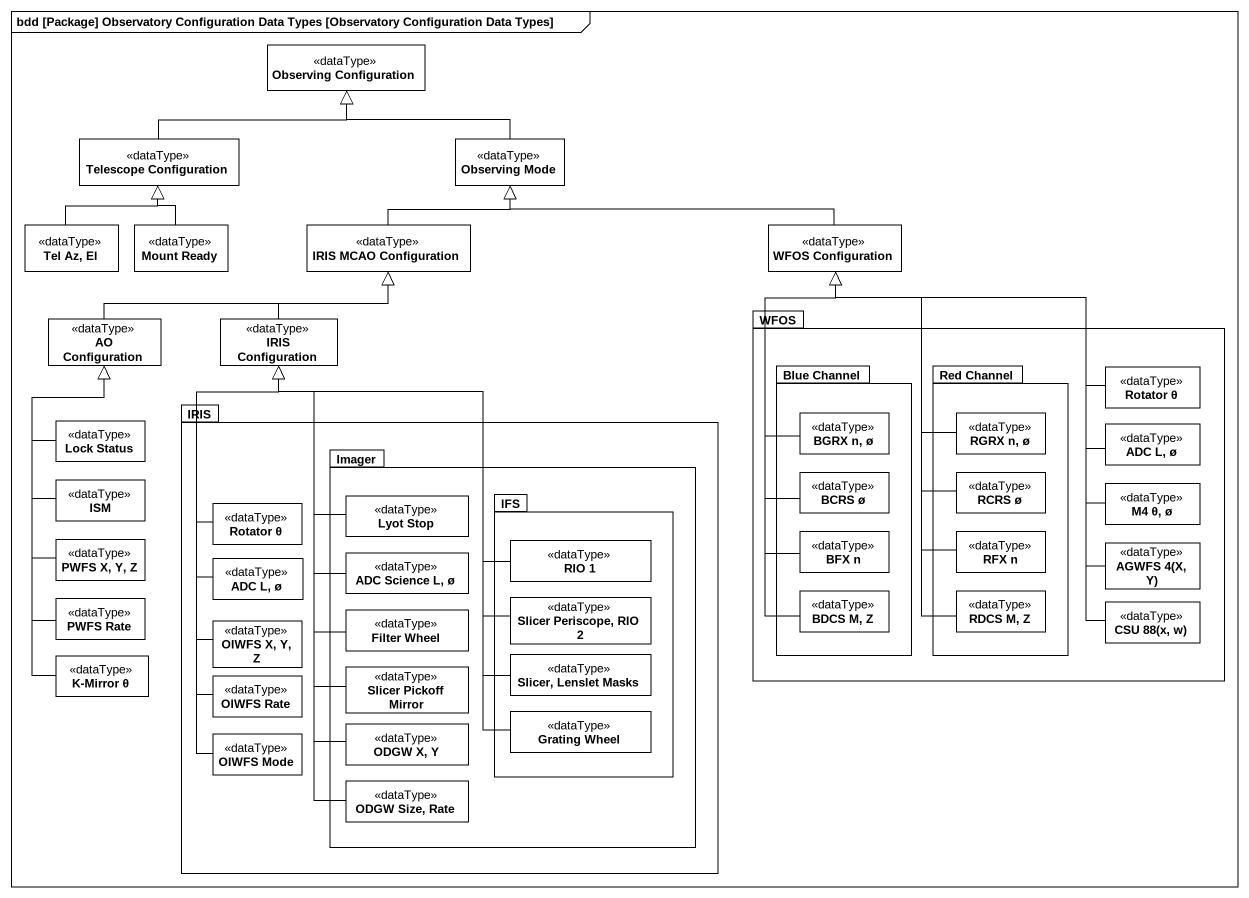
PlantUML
@startuml
mainframe bdd [Package] Observatory Configuration Data Types [Observatory Configuration Data Types]
hide circle
hide empty members
class "Observing Configuration" as Observing_Configuration <<dataType>>
class "Telescope Configuration" as Telescope_Configuration <<dataType>>
class "Observing Mode" as Observing_Mode <<dataType>>
class "Tel Az, El" as Tel_Az_El <<dataType>>
class "Mount Ready" as Mount_Ready <<dataType>>
class "IRIS MCAO Configuration" as IRIS_MCAO_Configuration <<dataType>>
class "WFOS Configuration" as WFOS_Configuration <<dataType>>
package WFOS {
  package "Blue Channel" as Blue_Channel {
    class "BGRX n, ø" as BGRX_n_ø <<dataType>>
    class "BCRS ø" as BCRS_ø <<dataType>>
    class "BFX n" as BFX_n <<dataType>>
    class "BDCS M, Z" as BDCS_M_Z <<dataType>>
  }
  package "Red Channel" as Red_Channel {
    class "RGRX n, ø" as RGRX_n_ø <<dataType>>
    class "RCRS ø" as RCRS_ø <<dataType>>
    class "RFX n" as RFX_n <<dataType>>
    class "RDCS M, Z" as RDCS_M_Z <<dataType>>
  }
  class "Rotator θ" as Rotator_θ <<dataType>>
  class "ADC L, ø" as ADC_L_ø <<dataType>>
  class "M4 θ, ø" as M4_θ_ø <<dataType>>
  class "AGWFS 4(X, Y)" as AGWFS_4_X_Y <<dataType>>
  class "CSU 88(x, w)" as CSU_88_x_w <<dataType>>
}
class "AO Configuration" as AO_Configuration <<dataType>>
class "IRIS Configuration" as IRIS_Configuration <<dataType>>
package IRIS {
  package Imager {
    class "Lyot Stop" as Lyot_Stop <<dataType>>
    package IFS {
      class "RIO 1" as RIO_1 <<dataType>>
      class "Slicer Periscope, RIO 2" as Slicer_Periscope_RIO_2 <<dataType>>
      class "Slicer, Lenslet Masks" as Slicer_Lenslet_Masks <<dataType>>
      class "Grating Wheel" as Grating_Wheel <<dataType>>
    }
    class "ADC Science L, ø" as ADC_Science_L_ø <<dataType>>
    class "Filter Wheel" as Filter_Wheel <<dataType>>
    class "Slicer Pickoff Mirror" as Slicer_Pickoff_Mirror <<dataType>>
    class "ODGW X, Y" as ODGW_X_Y <<dataType>>
    class "ODGW Size, Rate" as ODGW_Size_Rate <<dataType>>
  }
  class "Rotator θ" as Rotator_θ_2 <<dataType>>
  class "ADC L, ø" as ADC_L_ø_2 <<dataType>>
  class "OIWFS X, Y, Z" as OIWFS_X_Y_Z <<dataType>>
  class "OIWFS Rate" as OIWFS_Rate <<dataType>>
  class "OIWFS Mode" as OIWFS_Mode <<dataType>>
}
class "Lock Status" as Lock_Status <<dataType>>
class ISM <<dataType>>
class "PWFS X, Y, Z" as PWFS_X_Y_Z <<dataType>>
class "PWFS Rate" as PWFS_Rate <<dataType>>
class "K-Mirror θ" as K_Mirror_θ <<dataType>>
Telescope_Configuration -right-|> Observing_Configuration
Observing_Mode -left-|> Observing_Configuration
Tel_Az_El -up-|> Telescope_Configuration
Mount_Ready -up-|> Telescope_Configuration
IRIS_MCAO_Configuration -up-|> Observing_Mode
WFOS_Configuration -left-|> Observing_Mode
AO_Configuration -right-|> IRIS_MCAO_Configuration
IRIS_Configuration -up-|> IRIS_MCAO_Configuration
Rotator_θ -left-|> WFOS_Configuration
BGRX_n_ø -up-|> WFOS_Configuration
RGRX_n_ø -up-|> WFOS_Configuration
Lock_Status -up-|> AO_Configuration
ADC_L_ø -up-|> WFOS_Configuration
ISM -up-|> AO_Configuration
Rotator_θ_2 -up-|> IRIS_Configuration
Lyot_Stop -up-|> IRIS_Configuration
BCRS_ø -up-|> WFOS_Configuration
RCRS_ø -up-|> WFOS_Configuration
M4_θ_ø -up-|> WFOS_Configuration
PWFS_X_Y_Z -up-|> AO_Configuration
ADC_L_ø_2 -up-|> IRIS_Configuration
ADC_Science_L_ø -up-|> IRIS_Configuration
RIO_1 -up-|> IRIS_Configuration
BFX_n -up-|> WFOS_Configuration
RFX_n -up-|> WFOS_Configuration
AGWFS_4_X_Y -up-|> WFOS_Configuration
PWFS_Rate -up-|> AO_Configuration
Filter_Wheel -up-|> IRIS_Configuration
Slicer_Periscope_RIO_2 -up-|> IRIS_Configuration
BDCS_M_Z -up-|> WFOS_Configuration
RDCS_M_Z -up-|> WFOS_Configuration
CSU_88_x_w -up-|> WFOS_Configuration
K_Mirror_θ -up-|> AO_Configuration
OIWFS_X_Y_Z -up-|> IRIS_Configuration
Slicer_Pickoff_Mirror -up-|> IRIS_Configuration
Slicer_Lenslet_Masks -up-|> IRIS_Configuration
OIWFS_Rate -up-|> IRIS_Configuration
Grating_Wheel -up-|> IRIS_Configuration
OIWFS_Mode -up-|> IRIS_Configuration
ODGW_X_Y -up-|> IRIS_Configuration
ODGW_Size_Rate -up-|> IRIS_Configuration
@enduml
